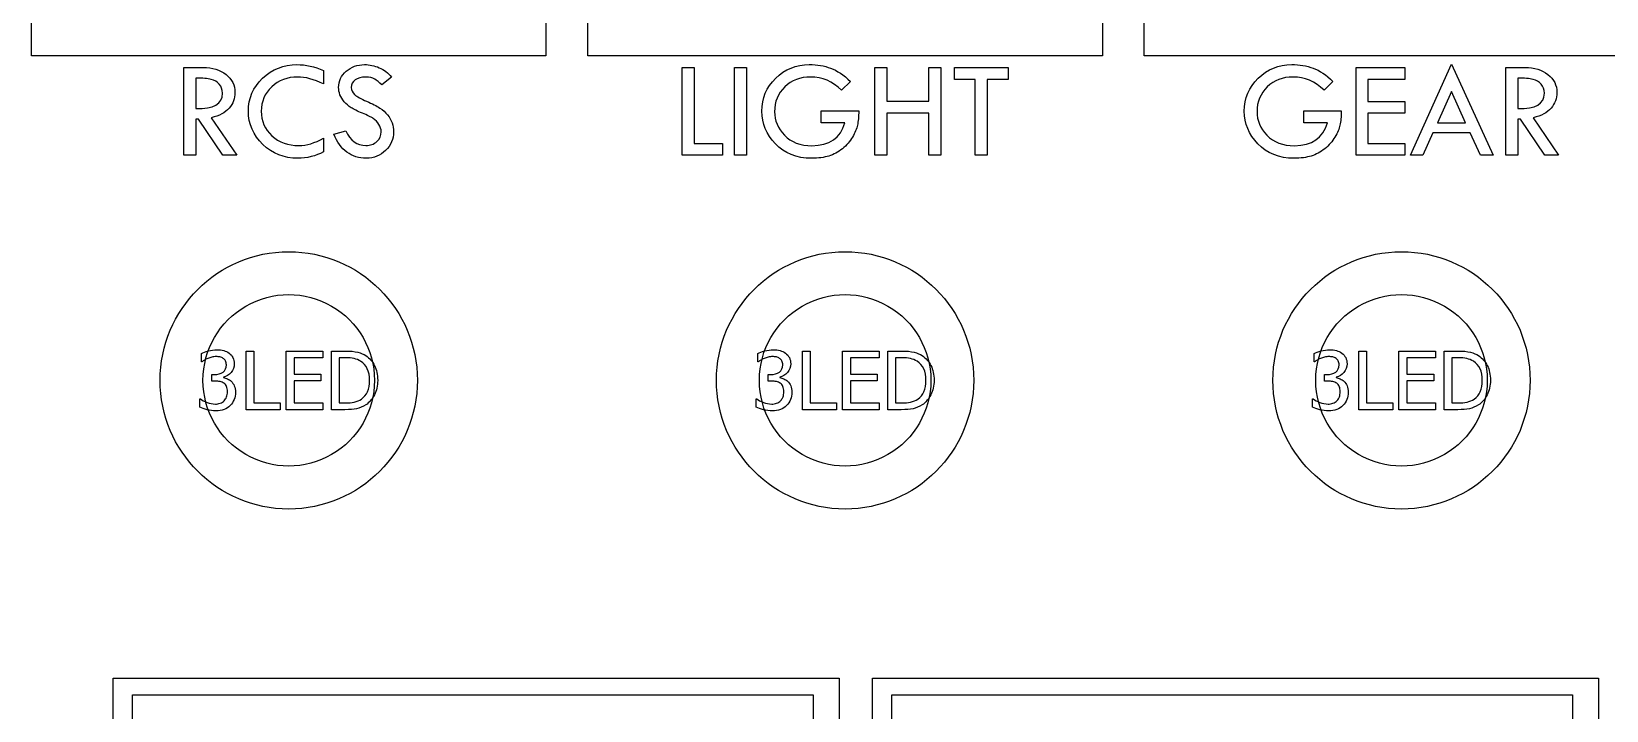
# Model space of a CAD drawing. Extents: x 0 to 339, y 0 to 211.
# Drawn here: x 126.7 to 181.8, y 46.8 to 70.5 of the extents above; entities that cross this region are included whole.
import ezdxf

# ---------------------------------------------------------------- set-up
doc = ezdxf.new("R2010")
doc.units = 0
doc.layers.add('Layer_1', color=7, linetype='CONTINUOUS')

msp = doc.modelspace()

# ---------------------------------------------------------------- linework, layer by layer
at = {"layer": 'Layer_1', "color": 6}
for p, q in [((126.738199, 69.645366), (126.738199, 101.645366)), ((144.738199, 101.645366), (144.738199, 69.645366)), ((146.203729, 69.645366), (146.203729, 101.645366)), ((164.203729, 101.645366), (164.203729, 69.645366)), ((165.669249, 69.645366), (165.669249, 101.645366)), ((144.738199, 69.645366), (126.738199, 69.645366)), ((164.203729, 69.645366), (146.203729, 69.645366)), ((183.669249, 69.645366), (165.669249, 69.645366)), ((132.683085, 58.951438), (132.683085, 59.242204)), ((133.197091, 59.13059), (133.197101, 59.130588)), ((134.24441, 57.27437), (134.24441, 59.326269)), ((134.24441, 59.326269), (134.517261, 59.326269)), ((134.517261, 59.326269), (134.517261, 57.516905)), ((135.650009, 57.27437), (135.650009, 59.326269)), ((135.650009, 59.326269), (136.932962, 59.326269)), ((136.932962, 59.083734), (135.92286, 59.083734)), ((135.92286, 59.083734), (135.92286, 58.521495)), ((136.932962, 59.326269), (136.932962, 59.083734)), ((137.231997, 57.274373), (137.231997, 59.326272)), ((137.231997, 59.326272), (137.699152, 59.326272)), ((137.712931, 59.091965), (137.504847, 59.091965)), ((137.504847, 59.091965), (137.504847, 57.508599)), ((152.148605, 58.951438), (152.148605, 59.242204)), ((152.662611, 59.13059), (152.662621, 59.130588)), ((153.70993, 57.27437), (153.70993, 59.326269)), ((153.70993, 59.326269), (153.982781, 59.326269)), ((153.982781, 59.326269), (153.982781, 57.516905)), ((155.115529, 57.27437), (155.115529, 59.326269)), ((155.115529, 59.326269), (156.398482, 59.326269)), ((156.398482, 59.083734), (155.38838, 59.083734)), ((155.38838, 59.083734), (155.38838, 58.521495)), ((156.398482, 59.326269), (156.398482, 59.083734)), ((156.697517, 57.274373), (156.697517, 59.326272)), ((156.697517, 59.326272), (157.164672, 59.326272)), ((157.178451, 59.091965), (156.970367, 59.091965)), ((156.970367, 59.091965), (156.970367, 57.508599)), ((171.614135, 58.951438), (171.614135, 59.242204)), ((172.128141, 59.13059), (172.128151, 59.130588)), ((173.17546, 57.27437), (173.17546, 59.326269)), ((173.17546, 59.326269), (173.448311, 59.326269)), ((173.448311, 59.326269), (173.448311, 57.516905)), ((174.581059, 57.27437), (174.581059, 59.326269)), ((174.581059, 59.326269), (175.864012, 59.326269)), ((175.864012, 59.083734), (174.85391, 59.083734)), ((174.85391, 59.083734), (174.85391, 58.521495)), ((175.864012, 59.326269), (175.864012, 59.083734)), ((176.163047, 57.274373), (176.163047, 59.326272)), ((176.163047, 59.326272), (176.630202, 59.326272)), ((176.643981, 59.091965), (176.435897, 59.091965)), ((176.435897, 59.091965), (176.435897, 57.508599)), ((132.699625, 58.951438), (132.683085, 58.951438)), ((133.04551, 58.27207), (133.04551, 58.500824)), ((133.04551, 58.500824), (133.13646, 58.500824)), ((133.454784, 58.413999), (133.454784, 58.394709)), ((135.92286, 58.521495), (136.86406, 58.521495)), ((136.86406, 58.521495), (136.86406, 58.27896)), ((152.165145, 58.951438), (152.148605, 58.951438)), ((152.51103, 58.27207), (152.51103, 58.500824)), ((152.51103, 58.500824), (152.60198, 58.500824)), ((152.920304, 58.413999), (152.920304, 58.394709)), ((155.38838, 58.521495), (156.32958, 58.521495)), ((156.32958, 58.521495), (156.32958, 58.27896)), ((171.630675, 58.951438), (171.614135, 58.951438)), ((171.97656, 58.27207), (171.97656, 58.500824)), ((171.97656, 58.500824), (172.06751, 58.500824)), ((172.385834, 58.413999), (172.385834, 58.394709)), ((174.85391, 58.521495), (175.79511, 58.521495)), ((175.79511, 58.521495), (175.79511, 58.27896)), ((133.162643, 58.27207), (133.04551, 58.27207)), ((136.86406, 58.27896), (135.92286, 58.27896)), ((135.92286, 58.27896), (135.92286, 57.516905)), ((138.565939, 58.30235), (138.565938, 58.302353)), ((138.849813, 58.298253), (138.849813, 58.298253)), ((152.628163, 58.27207), (152.51103, 58.27207)), ((156.32958, 58.27896), (155.38838, 58.27896)), ((155.38838, 58.27896), (155.38838, 57.516905)), ((158.031459, 58.30235), (158.031458, 58.302353)), ((158.315333, 58.298253), (158.315333, 58.298253)), ((172.093693, 58.27207), (171.97656, 58.27207)), ((175.79511, 58.27896), (174.85391, 58.27896)), ((174.85391, 58.27896), (174.85391, 57.516905)), ((177.496989, 58.30235), (177.496988, 58.302353)), ((177.780863, 58.298253), (177.780863, 58.298253)), ((132.626581, 57.358427), (132.626581, 57.649193)), ((132.626581, 57.649193), (132.645871, 57.649193)), ((134.517261, 57.516905), (135.433657, 57.516905)), ((135.433657, 57.516905), (135.433657, 57.27437)), ((135.92286, 57.516905), (136.932962, 57.516905)), ((136.932962, 57.516905), (136.932962, 57.27437)), ((137.504847, 57.508599), (137.712931, 57.508599)), ((152.092101, 57.358427), (152.092101, 57.649193)), ((152.092101, 57.649193), (152.111391, 57.649193)), ((153.982781, 57.516905), (154.899177, 57.516905)), ((154.899177, 57.516905), (154.899177, 57.27437)), ((155.38838, 57.516905), (156.398482, 57.516905)), ((156.398482, 57.516905), (156.398482, 57.27437)), ((156.970367, 57.508599), (157.178451, 57.508599)), ((171.557631, 57.358427), (171.557631, 57.649193)), ((171.557631, 57.649193), (171.576921, 57.649193)), ((173.448311, 57.516905), (174.364707, 57.516905)), ((174.364707, 57.516905), (174.364707, 57.27437)), ((174.85391, 57.516905), (175.864012, 57.516905)), ((175.864012, 57.516905), (175.864012, 57.27437)), ((176.435897, 57.508599), (176.643981, 57.508599)), ((135.433657, 57.27437), (134.24441, 57.27437)), ((136.932962, 57.27437), (135.650009, 57.27437)), ((137.704664, 57.274373), (137.231997, 57.274373)), ((154.899177, 57.27437), (153.70993, 57.27437)), ((156.398482, 57.27437), (155.115529, 57.27437)), ((157.170184, 57.274373), (156.697517, 57.274373)), ((174.364707, 57.27437), (173.17546, 57.27437)), ((175.864012, 57.27437), (174.581059, 57.27437)), ((176.635714, 57.274373), (176.163047, 57.274373)), ((129.59251, 16.128339), (129.59251, 47.878339)), ((129.59251, 47.878339), (154.992512, 47.878339)), ((154.992512, 47.878339), (154.992512, 16.128339)), ((156.16181, 16.128339), (156.16181, 47.878339)), ((156.16181, 47.878339), (181.561812, 47.878339)), ((181.561812, 47.878339), (181.561812, 16.128339))]:
    msp.add_line(p, q, dxfattribs=at)
at = {"layer": 'Layer_1', "color": 7}
for p, q in [((132.07016, 66.172261), (132.07021, 69.244601)), ((132.07021, 69.244601), (132.7358, 69.244601)), ((136.95845, 69.140901), (136.95845, 68.665821)), ((136.95845, 69.140901), (136.95845, 69.140901)), ((139.33143, 68.904561), (138.9914, 68.632061)), ((139.33138, 68.904521), (139.33143, 68.904561)), ((149.50279, 69.244601), (149.91758, 69.244601)), ((149.50279, 66.172261), (149.50279, 69.244601)), ((149.91758, 69.244601), (149.91758, 66.587051)), ((151.33799, 69.244601), (151.75278, 69.244601)), ((151.33799, 66.172261), (151.33799, 69.244601)), ((151.75278, 69.244601), (151.75278, 66.172261)), ((156.24794, 69.244601), (156.66756, 69.244601)), ((156.24794, 66.172261), (156.24794, 69.244601)), ((156.66756, 69.244601), (156.66756, 68.062931)), ((158.1362, 68.062931), (158.1362, 69.244601)), ((158.1362, 69.244601), (158.55099, 69.244601)), ((158.55099, 69.244601), (158.55099, 66.172261)), ((159.02607, 69.244601), (160.90468, 69.244601)), ((159.02607, 68.824981), (159.02607, 69.244601)), ((160.90468, 69.244601), (160.90468, 68.824981)), ((173.08002, 69.244601), (174.78259, 69.244601)), ((173.08002, 66.172261), (173.08002, 69.244601)), ((174.78259, 69.244601), (174.78259, 68.824981)), ((174.98275, 66.172261), (176.42004, 69.362761)), ((176.42004, 69.362761), (177.87181, 66.172261)), ((178.32036, 69.244601), (178.98595, 69.244601)), ((178.32041, 66.172261), (178.32036, 69.244601)), ((132.48982, 68.873211), (132.48982, 67.802481)), ((132.48982, 68.873191), (132.48982, 68.873211)), ((155.39184, 68.755051), (155.08075, 68.448781)), ((155.39184, 68.755021), (155.39184, 68.755051)), ((159.75677, 68.824981), (159.02607, 68.824981)), ((159.75677, 66.172261), (159.75677, 68.824981)), ((160.90468, 68.824981), (160.17156, 68.824981)), ((160.17156, 68.824981), (160.17156, 66.172261)), ((172.27215, 68.755051), (171.96106, 68.448781)), ((172.27216, 68.755021), (172.27215, 68.755051)), ((174.78259, 68.824981), (173.49481, 68.824981)), ((173.49481, 68.824981), (173.49481, 68.058101)), ((176.42004, 68.400551), (175.92567, 67.308111)), ((176.91442, 67.308111), (176.42004, 68.400551)), ((178.73997, 68.873211), (178.73997, 67.802481)), ((178.73997, 68.873191), (178.73997, 68.873211)), ((156.66756, 68.062931), (158.1362, 68.062931)), ((173.49481, 68.058101), (174.78259, 68.058101)), ((174.78259, 68.058101), (174.78259, 67.643311)), ((132.58387, 67.435921), (132.48977, 67.435921)), ((132.48977, 67.435921), (132.48977, 66.172261)), ((133.43757, 66.172261), (132.58387, 67.435921)), ((133.02278, 67.486561), (133.91747, 66.172261)), ((154.36933, 67.308111), (154.36933, 67.727721)), ((154.36933, 67.727721), (155.67881, 67.727721)), ((155.19891, 67.308111), (154.36933, 67.308111)), ((158.1362, 67.648141), (156.66756, 67.648141)), ((156.66756, 67.648141), (156.66756, 66.172261)), ((158.1362, 66.172261), (158.1362, 67.648141)), ((171.24964, 67.308111), (171.24964, 67.727721)), ((171.24964, 67.727721), (172.55913, 67.727721)), ((172.07922, 67.308111), (171.24964, 67.308111)), ((174.78259, 67.643311), (173.49481, 67.643311)), ((173.49481, 67.643311), (173.49481, 66.587051)), ((175.92567, 67.308111), (176.91442, 67.308111)), ((178.83402, 67.435921), (178.74002, 67.435921)), ((178.74002, 67.435921), (178.74002, 66.172261)), ((179.68772, 66.172261), (178.83402, 67.435921)), ((179.27293, 67.486561), (180.16762, 66.172261)), ((136.95845, 66.770331), (136.95845, 66.290431)), ((137.31773, 66.912571), (137.73734, 67.030741)), ((175.76892, 66.958431), (175.41924, 66.172261)), ((177.07358, 66.958431), (175.76892, 66.958431)), ((177.4329, 66.172261), (177.07358, 66.958431)), ((132.48977, 66.172261), (132.07016, 66.172261)), ((133.91747, 66.172261), (133.43757, 66.172261)), ((150.91838, 66.172261), (149.50279, 66.172261)), ((149.91758, 66.587051), (150.91838, 66.587051)), ((150.91838, 66.587051), (150.91838, 66.172261)), ((151.75278, 66.172261), (151.33799, 66.172261)), ((156.66756, 66.172261), (156.24794, 66.172261)), ((158.55099, 66.172261), (158.1362, 66.172261)), ((160.17156, 66.172261), (159.75677, 66.172261)), ((174.78259, 66.172261), (173.08002, 66.172261)), ((173.49481, 66.587051), (174.78259, 66.587051)), ((174.78259, 66.587051), (174.78259, 66.172261)), ((175.41924, 66.172261), (174.98275, 66.172261)), ((177.87181, 66.172261), (177.4329, 66.172261)), ((178.74002, 66.172261), (178.32041, 66.172261)), ((180.16762, 66.172261), (179.68772, 66.172261))]:
    msp.add_line(p, q, dxfattribs=at)
at = {"layer": 'Layer_1', "color": 1}
for p, q in [((138.738201, 58.300325), (138.738201, 58.300325)), ((158.203721, 58.300325), (158.203721, 58.300325)), ((177.669251, 58.300325), (177.669251, 58.300325))]:
    msp.add_line(p, q, dxfattribs=at)
at = {"layer": 'Layer_1', "color": 3}
for p, q in [((140.238202, 58.300325), (140.238202, 58.300325)), ((159.703722, 58.300325), (159.703722, 58.300325)), ((179.169252, 58.300325), (179.169252, 58.300325)), ((130.271916, 16.940312), (130.271916, 47.302584)), ((130.271916, 47.302584), (154.080212, 47.302584)), ((154.080212, 47.302584), (154.080212, 16.940312)), ((156.841216, 16.940312), (156.841216, 47.302584)), ((156.841216, 47.302584), (180.649512, 47.302584)), ((180.649512, 47.302584), (180.649512, 16.940312))]:
    msp.add_line(p, q, dxfattribs=at)
at = {"layer": 'Layer_1', "color": 7}
for points in [[(132.7358, 69.244601), (133.066987, 69.244601), (133.336277, 69.161801), (133.54367, 68.996201)], [(133.54367, 68.996201), (133.752677, 68.832214), (133.85718, 68.621604), (133.85718, 68.364371)], [(134.82422, 68.865981), (135.157013, 69.184308), (135.557333, 69.343471), (136.02518, 69.343471)], [(136.04447, 68.909391), (135.687557, 68.909391), (135.386913, 68.793634), (135.14254, 68.562121)], [(136.02518, 69.343471), (136.32582, 69.343471), (136.63691, 69.275948), (136.95845, 69.140901)], [(136.95845, 68.665821), (136.627263, 68.828201), (136.322603, 68.909391), (136.04447, 68.909391)], [(137.48412, 68.547611), (137.48412, 68.767871), (137.572547, 68.955171), (137.7494, 69.109511)], [(137.7494, 69.109511), (137.926247, 69.265458), (138.140873, 69.343431), (138.39328, 69.343431)], [(138.42951, 68.909351), (138.278383, 68.909351), (138.155393, 68.874784), (138.06054, 68.805651)], [(138.39328, 69.343431), (138.560487, 69.343431), (138.730103, 69.307258), (138.90213, 69.234911)], [(138.74542, 68.839451), (138.673073, 68.886051), (138.56777, 68.909351), (138.42951, 68.909351)], [(138.90213, 69.234911), (139.07415, 69.162564), (139.217233, 69.052434), (139.33138, 68.904521)], [(152.77529, 68.865951), (153.098437, 69.184278), (153.489913, 69.343441), (153.94972, 69.343441)], [(153.99313, 68.909391), (153.633003, 68.909391), (153.333167, 68.793634), (153.09362, 68.562121)], [(153.94972, 69.343441), (154.223033, 69.343441), (154.47223, 69.301641), (154.69731, 69.218041)], [(155.08075, 68.448781), (154.767243, 68.755854), (154.404703, 68.909391), (153.99313, 68.909391)], [(154.69731, 69.218041), (154.923997, 69.136048), (155.155507, 68.981708), (155.39184, 68.755021)], [(169.65561, 68.865951), (169.978757, 69.184278), (170.370233, 69.343441), (170.83004, 69.343441)], [(170.87344, 68.909391), (170.513313, 68.909391), (170.213477, 68.793634), (169.97393, 68.562121)], [(170.83004, 69.343441), (171.103353, 69.343441), (171.35255, 69.301641), (171.57763, 69.218041)], [(171.96106, 68.448781), (171.647553, 68.755854), (171.285013, 68.909391), (170.87344, 68.909391)], [(171.57763, 69.218041), (171.804317, 69.136048), (172.035827, 68.981708), (172.27216, 68.755021)], [(178.98595, 69.244601), (179.317137, 69.244601), (179.58643, 69.161801), (179.79383, 68.996201)], [(179.79383, 68.996201), (180.00283, 68.832214), (180.10733, 68.621604), (180.10733, 68.364371)], [(133.02036, 68.827391), (132.899787, 68.857924), (132.72294, 68.873191), (132.48982, 68.873191)], [(132.48982, 67.802481), (133.108787, 67.789614), (133.41827, 67.968874), (133.41827, 68.340261)], [(133.30975, 68.658581), (133.237403, 68.742188), (133.14094, 68.798458), (133.02036, 68.827391)], [(133.41827, 68.340261), (133.41827, 68.470481), (133.382097, 68.576588), (133.30975, 68.658581)], [(133.85718, 68.364371), (133.85718, 68.158584), (133.789657, 67.976914), (133.65461, 67.819361)], [(134.32743, 67.718071), (134.32743, 68.165018), (134.493027, 68.547654), (134.82422, 68.865981)], [(135.14254, 68.562121), (134.898167, 68.332221), (134.77598, 68.049264), (134.77598, 67.713251)], [(137.52992, 68.289571), (137.499387, 68.369958), (137.48412, 68.455971), (137.48412, 68.547611)], [(138.06054, 68.805651), (137.967293, 68.738124), (137.92067, 68.650504), (137.92067, 68.542791)], [(137.92067, 68.542791), (137.92067, 68.449544), (137.961667, 68.366748), (138.04366, 68.294401)], [(138.9914, 68.632061), (138.901373, 68.725308), (138.81938, 68.794438), (138.74542, 68.839451)], [(152.29056, 67.713221), (152.29056, 68.164988), (152.452137, 68.549231), (152.77529, 68.865951)], [(153.09362, 68.562121), (152.854067, 68.330614), (152.73429, 68.041228), (152.73429, 67.693961)], [(169.17088, 67.713221), (169.17088, 68.164988), (169.332457, 68.549231), (169.65561, 68.865951)], [(169.97393, 68.562121), (169.734377, 68.330614), (169.6146, 68.041228), (169.6146, 67.693961)], [(179.27052, 68.827391), (179.14994, 68.857924), (178.97309, 68.873191), (178.73997, 68.873191)], [(178.73997, 67.802481), (179.358943, 67.789614), (179.66843, 67.968874), (179.66843, 68.340261)], [(179.5599, 68.658581), (179.487553, 68.742188), (179.391093, 68.798458), (179.27052, 68.827391)], [(179.66843, 68.340261), (179.66843, 68.470481), (179.632253, 68.576588), (179.5599, 68.658581)], [(180.10733, 68.364371), (180.10733, 68.158584), (180.039807, 67.976914), (179.90476, 67.819361)], [(133.65461, 67.819361), (133.519557, 67.661808), (133.308947, 67.550874), (133.02278, 67.486561)], [(137.67944, 68.046011), (137.61192, 68.128004), (137.56208, 68.209191), (137.52992, 68.289571)], [(137.91819, 67.836201), (137.82655, 67.895668), (137.746967, 67.965604), (137.67944, 68.046011)], [(138.31609, 67.643271), (138.14407, 67.714011), (138.011437, 67.778321), (137.91819, 67.836201)], [(138.04366, 68.294401), (138.125653, 68.223661), (138.265523, 68.145688), (138.46327, 68.060481)], [(138.46327, 68.060481), (138.661017, 67.976874), (138.814553, 67.898094), (138.92388, 67.824141)], [(138.92388, 67.824141), (139.034813, 67.751794), (139.12565, 67.671411), (139.19639, 67.582991)], [(179.90476, 67.819361), (179.769713, 67.661808), (179.559103, 67.550874), (179.27293, 67.486561)], [(134.83386, 66.550881), (134.49624, 66.874028), (134.32743, 67.263091), (134.32743, 67.718071)], [(134.77598, 67.713251), (134.77598, 67.370811), (134.90058, 67.084638), (135.14978, 66.854731)], [(138.69471, 67.457581), (138.61593, 67.512248), (138.489723, 67.574144), (138.31609, 67.643271)], [(138.89246, 67.247781), (138.839393, 67.332988), (138.773477, 67.402921), (138.69471, 67.457581)], [(138.97206, 66.996971), (138.97206, 67.080578), (138.945527, 67.164181), (138.89246, 67.247781)], [(139.19639, 67.582991), (139.26713, 67.494564), (139.31938, 67.401314), (139.35314, 67.303241)], [(139.35314, 67.303241), (139.388473, 67.205174), (139.40614, 67.101478), (139.40614, 66.992151)], [(152.76323, 66.567731), (152.448117, 66.902131), (152.29056, 67.283961), (152.29056, 67.713221)], [(152.73429, 67.693961), (152.73429, 67.390101), (152.850047, 67.115984), (153.08156, 66.871611)], [(154.04377, 66.507471), (154.65631, 66.507471), (155.041357, 66.774351), (155.19891, 67.308111)], [(155.67881, 67.727721), (155.67881, 67.517108), (155.664343, 67.349101), (155.63541, 67.223701)], [(169.64355, 66.567731), (169.328437, 66.902131), (169.17088, 67.283961), (169.17088, 67.713221)], [(169.6146, 67.693961), (169.6146, 67.390101), (169.730357, 67.115984), (169.96187, 66.871611)], [(170.92408, 66.507471), (171.53662, 66.507471), (171.921667, 66.774351), (172.07922, 67.308111)], [(172.55913, 67.727721), (172.55913, 67.517108), (172.544663, 67.349101), (172.51573, 67.223701)], [(135.14978, 66.854731), (135.40058, 66.626438), (135.714083, 66.512291), (136.09029, 66.512291)], [(136.09029, 66.512291), (136.363603, 66.512291), (136.65299, 66.598304), (136.95845, 66.770331)], [(137.7711, 66.278331), (137.57496, 66.419811), (137.423837, 66.631224), (137.31773, 66.912571)], [(137.73734, 67.030741), (137.890073, 66.685081), (138.123993, 66.512251), (138.4391, 66.512251)], [(138.82013, 66.649711), (138.921417, 66.741351), (138.97206, 66.857104), (138.97206, 66.996971)], [(139.40614, 66.992151), (139.40614, 66.736524), (139.312893, 66.518681), (139.1264, 66.338621)], [(153.08156, 66.871611), (153.314673, 66.628851), (153.63541, 66.507471), (154.04377, 66.507471)], [(155.46177, 66.808911), (155.37335, 66.657791), (155.255183, 66.521941), (155.10727, 66.401361)], [(155.63541, 67.223701), (155.608077, 67.098301), (155.550197, 66.960038), (155.46177, 66.808911)], [(169.96187, 66.871611), (170.19499, 66.628851), (170.515727, 66.507471), (170.92408, 66.507471)], [(172.34209, 66.808911), (172.25367, 66.657791), (172.135503, 66.521941), (171.98759, 66.401361)], [(172.51573, 67.223701), (172.488397, 67.098301), (172.430517, 66.960038), (172.34209, 66.808911)], [(136.05412, 66.068561), (135.578233, 66.068561), (135.17148, 66.229334), (134.83386, 66.550881)], [(136.95845, 66.290431), (136.680317, 66.142518), (136.378873, 66.068561), (136.05412, 66.068561)], [(138.45357, 66.068521), (138.196337, 66.068521), (137.968847, 66.138458), (137.7711, 66.278331)], [(138.4391, 66.512251), (138.591833, 66.512251), (138.718843, 66.558071), (138.82013, 66.649711)], [(139.1264, 66.338621), (138.941513, 66.158554), (138.717237, 66.068521), (138.45357, 66.068521)], [(154.03413, 66.068531), (153.503583, 66.068531), (153.07995, 66.234931), (152.76323, 66.567731)], [(154.63461, 66.145731), (154.467403, 66.094264), (154.267243, 66.068531), (154.03413, 66.068531)], [(155.10727, 66.401361), (154.96097, 66.282388), (154.803417, 66.197178), (154.63461, 66.145731)], [(170.91445, 66.068531), (170.383903, 66.068531), (169.96027, 66.234931), (169.64355, 66.567731)], [(171.51493, 66.145731), (171.347723, 66.094264), (171.147563, 66.068531), (170.91445, 66.068531)], [(171.98759, 66.401361), (171.84129, 66.282388), (171.683737, 66.197178), (171.51493, 66.145731)]]:
    msp.add_open_spline(points, degree=3, dxfattribs=at)
at = {"layer": 'Layer_1', "color": 3}
for points in [[(131.238201, 58.300325), (131.238201, 60.785607), (133.252919, 62.800325), (135.738201, 62.800325)], [(135.738201, 62.800325), (138.223483, 62.800325), (140.238201, 60.785607), (140.238202, 58.300325)], [(150.703721, 58.300325), (150.703721, 60.785607), (152.718439, 62.800325), (155.203721, 62.800325)], [(155.203721, 62.800325), (157.689003, 62.800325), (159.703721, 60.785607), (159.703722, 58.300325)], [(170.169251, 58.300325), (170.169251, 60.785607), (172.183969, 62.800325), (174.669251, 62.800325)], [(174.669251, 62.800325), (177.154533, 62.800325), (179.169251, 60.785607), (179.169252, 58.300325)], [(135.738201, 53.800325), (133.252919, 53.800325), (131.238201, 55.815043), (131.238201, 58.300325)], [(140.238202, 58.300325), (140.238201, 55.815043), (138.223483, 53.800325), (135.738201, 53.800325)], [(155.203721, 53.800325), (152.718439, 53.800325), (150.703721, 55.815043), (150.703721, 58.300325)], [(159.703722, 58.300325), (159.703721, 55.815043), (157.689003, 53.800325), (155.203721, 53.800325)], [(174.669251, 53.800325), (172.183969, 53.800325), (170.169251, 55.815043), (170.169251, 58.300325)], [(179.169252, 58.300325), (179.169251, 55.815043), (177.154533, 53.800325), (174.669251, 53.800325)]]:
    msp.add_open_spline(points, degree=3, dxfattribs=at)
at = {"layer": 'Layer_1', "color": 1}
for points in [[(134.238201, 60.898401), (135.166404, 61.4343), (136.309998, 61.4343), (137.238201, 60.898401)], [(153.703721, 60.898401), (154.631924, 61.4343), (155.775518, 61.4343), (156.703721, 60.898401)], [(173.169251, 60.898401), (174.097454, 61.4343), (175.241048, 61.4343), (176.169251, 60.898401)], [(132.738201, 58.300325), (132.738201, 59.372122), (133.309998, 60.362503), (134.238201, 60.898401)], [(137.238201, 60.898401), (138.166404, 60.362503), (138.738201, 59.372122), (138.738201, 58.300325)], [(152.203721, 58.300325), (152.203721, 59.372122), (152.775518, 60.362503), (153.703721, 60.898401)], [(156.703721, 60.898401), (157.631924, 60.362503), (158.203721, 59.372122), (158.203721, 58.300325)], [(171.669251, 58.300325), (171.669251, 59.372122), (172.241048, 60.362503), (173.169251, 60.898401)], [(176.169251, 60.898401), (177.097454, 60.362503), (177.669251, 59.372122), (177.669251, 58.300325)], [(134.238201, 55.702249), (133.309998, 56.238147), (132.738201, 57.228528), (132.738201, 58.300325)], [(138.738201, 58.300325), (138.738201, 57.228528), (138.166404, 56.238147), (137.238201, 55.702249)], [(153.703721, 55.702249), (152.775518, 56.238147), (152.203721, 57.228528), (152.203721, 58.300325)], [(158.203721, 58.300325), (158.203721, 57.228528), (157.631924, 56.238147), (156.703721, 55.702249)], [(173.169251, 55.702249), (172.241048, 56.238147), (171.669251, 57.228528), (171.669251, 58.300325)], [(177.669251, 58.300325), (177.669251, 57.228528), (177.097454, 56.238147), (176.169251, 55.702249)], [(137.238201, 55.702249), (136.309998, 55.16635), (135.166404, 55.16635), (134.238201, 55.702249)], [(156.703721, 55.702249), (155.775518, 55.16635), (154.631924, 55.16635), (153.703721, 55.702249)], [(176.169251, 55.702249), (175.241048, 55.16635), (174.097454, 55.16635), (173.169251, 55.702249)]]:
    msp.add_open_spline(points, degree=3, dxfattribs=at)
at = {"layer": 'Layer_1', "color": 6}
for points in [[(132.683085, 59.242204), (132.742798, 59.274357), (132.823643, 59.303297), (132.92562, 59.329024)], [(132.786445, 59.007938), (132.754292, 58.987725), (132.725352, 58.968891), (132.699625, 58.951438)], [(132.902201, 59.065818), (132.858101, 59.047445), (132.819516, 59.028151), (132.786445, 59.007938)], [(133.048273, 59.112668), (132.998666, 59.100728), (132.949976, 59.085111), (132.902201, 59.065818)], [(132.92562, 59.329024), (133.028514, 59.355664), (133.126355, 59.368984), (133.219142, 59.368984)], [(133.197101, 59.130588), (133.147494, 59.130588), (133.097885, 59.124615), (133.048273, 59.112668)], [(133.332138, 59.11681), (133.289878, 59.125997), (133.244862, 59.13059), (133.197091, 59.13059)], [(133.219142, 59.368984), (133.31193, 59.368984), (133.392775, 59.359337), (133.461677, 59.340044)], [(133.447894, 59.0672), (133.412981, 59.091087), (133.374395, 59.107623), (133.332138, 59.11681)], [(133.525064, 58.97763), (133.504851, 59.015297), (133.479127, 59.045153), (133.447894, 59.0672)], [(133.461677, 59.340044), (133.531498, 59.321671), (133.594428, 59.292731), (133.650468, 59.253224)], [(133.555384, 58.845339), (133.555384, 58.896786), (133.545277, 58.940883), (133.525064, 58.97763)], [(133.650468, 59.253224), (133.711101, 59.209124), (133.756577, 59.15584), (133.786894, 59.093372)], [(133.786894, 59.093372), (133.818127, 59.030899), (133.833744, 58.957863), (133.833744, 58.874264)], [(137.699152, 59.326272), (137.892077, 59.326272), (138.043202, 59.311572), (138.152526, 59.282172)], [(138.021612, 59.063025), (137.938929, 59.082318), (137.836036, 59.091965), (137.712931, 59.091965)], [(138.2545, 58.967945), (138.181923, 59.012045), (138.104294, 59.043738), (138.021612, 59.063025)], [(138.152526, 59.282172), (138.262769, 59.253692), (138.356476, 59.214188), (138.433646, 59.163661)], [(138.487388, 58.706118), (138.435021, 58.818199), (138.357392, 58.905474), (138.2545, 58.967945)], [(138.433646, 59.163661), (138.565937, 59.076385), (138.668371, 58.96017), (138.740948, 58.815017)], [(152.148605, 59.242204), (152.208318, 59.274357), (152.289163, 59.303297), (152.39114, 59.329024)], [(152.251965, 59.007938), (152.219812, 58.987725), (152.190872, 58.968891), (152.165145, 58.951438)], [(152.367721, 59.065818), (152.323621, 59.047445), (152.285036, 59.028151), (152.251965, 59.007938)], [(152.513793, 59.112668), (152.464186, 59.100728), (152.415496, 59.085111), (152.367721, 59.065818)], [(152.39114, 59.329024), (152.494034, 59.355664), (152.591875, 59.368984), (152.684662, 59.368984)], [(152.662621, 59.130588), (152.613014, 59.130588), (152.563405, 59.124615), (152.513793, 59.112668)], [(152.797658, 59.11681), (152.755398, 59.125997), (152.710382, 59.13059), (152.662611, 59.13059)], [(152.684662, 59.368984), (152.77745, 59.368984), (152.858295, 59.359337), (152.927197, 59.340044)], [(152.913414, 59.0672), (152.878501, 59.091087), (152.839915, 59.107623), (152.797658, 59.11681)], [(152.990584, 58.97763), (152.970371, 59.015297), (152.944647, 59.045153), (152.913414, 59.0672)], [(152.927197, 59.340044), (152.997018, 59.321671), (153.059948, 59.292731), (153.115988, 59.253224)], [(153.020904, 58.845339), (153.020904, 58.896786), (153.010797, 58.940883), (152.990584, 58.97763)], [(153.115988, 59.253224), (153.176621, 59.209124), (153.222097, 59.15584), (153.252414, 59.093372)], [(153.252414, 59.093372), (153.283647, 59.030899), (153.299264, 58.957863), (153.299264, 58.874264)], [(157.164672, 59.326272), (157.357597, 59.326272), (157.508722, 59.311572), (157.618046, 59.282172)], [(157.487132, 59.063025), (157.404449, 59.082318), (157.301556, 59.091965), (157.178451, 59.091965)], [(157.72002, 58.967945), (157.647443, 59.012045), (157.569814, 59.043738), (157.487132, 59.063025)], [(157.618046, 59.282172), (157.728289, 59.253692), (157.821996, 59.214188), (157.899166, 59.163661)], [(157.952908, 58.706118), (157.900541, 58.818199), (157.822912, 58.905474), (157.72002, 58.967945)], [(157.899166, 59.163661), (158.031457, 59.076385), (158.133891, 58.96017), (158.206468, 58.815017)], [(171.614135, 59.242204), (171.673848, 59.274357), (171.754693, 59.303297), (171.85667, 59.329024)], [(171.717495, 59.007938), (171.685342, 58.987725), (171.656402, 58.968891), (171.630675, 58.951438)], [(171.833251, 59.065818), (171.789151, 59.047445), (171.750566, 59.028151), (171.717495, 59.007938)], [(171.979323, 59.112668), (171.929716, 59.100728), (171.881026, 59.085111), (171.833251, 59.065818)], [(171.85667, 59.329024), (171.959564, 59.355664), (172.057405, 59.368984), (172.150192, 59.368984)], [(172.128151, 59.130588), (172.078544, 59.130588), (172.028935, 59.124615), (171.979323, 59.112668)], [(172.263188, 59.11681), (172.220928, 59.125997), (172.175912, 59.13059), (172.128141, 59.13059)], [(172.150192, 59.368984), (172.24298, 59.368984), (172.323825, 59.359337), (172.392727, 59.340044)], [(172.378944, 59.0672), (172.344031, 59.091087), (172.305445, 59.107623), (172.263188, 59.11681)], [(172.456114, 58.97763), (172.435901, 59.015297), (172.410177, 59.045153), (172.378944, 59.0672)], [(172.392727, 59.340044), (172.462548, 59.321671), (172.525478, 59.292731), (172.581518, 59.253224)], [(172.486434, 58.845339), (172.486434, 58.896786), (172.476327, 58.940883), (172.456114, 58.97763)], [(172.581518, 59.253224), (172.642151, 59.209124), (172.687627, 59.15584), (172.717944, 59.093372)], [(172.717944, 59.093372), (172.749177, 59.030899), (172.764794, 58.957863), (172.764794, 58.874264)], [(176.630202, 59.326272), (176.823127, 59.326272), (176.974252, 59.311572), (177.083576, 59.282172)], [(176.952662, 59.063025), (176.869979, 59.082318), (176.767086, 59.091965), (176.643981, 59.091965)], [(177.18555, 58.967945), (177.112973, 59.012045), (177.035344, 59.043738), (176.952662, 59.063025)], [(177.083576, 59.282172), (177.193819, 59.253692), (177.287526, 59.214188), (177.364696, 59.163661)], [(177.418438, 58.706118), (177.366071, 58.818199), (177.288442, 58.905474), (177.18555, 58.967945)], [(177.364696, 59.163661), (177.496987, 59.076385), (177.599421, 58.96017), (177.671998, 58.815017)], [(133.13646, 58.500824), (133.260483, 58.500824), (133.36108, 58.530224), (133.43825, 58.589024)], [(133.43825, 58.589024), (133.516339, 58.647817), (133.555384, 58.733256), (133.555384, 58.845339)], [(133.722123, 58.576607), (133.647709, 58.491169), (133.558596, 58.436966), (133.454784, 58.413999)], [(133.833744, 58.874264), (133.833744, 58.761265), (133.796537, 58.662046), (133.722123, 58.576607)], [(138.565938, 58.302353), (138.565938, 58.460368), (138.539755, 58.594956), (138.487388, 58.706118)], [(138.740948, 58.815017), (138.813525, 58.670782), (138.849813, 58.498528), (138.849813, 58.298253)], [(152.60198, 58.500824), (152.726003, 58.500824), (152.8266, 58.530224), (152.90377, 58.589024)], [(152.90377, 58.589024), (152.981859, 58.647817), (153.020904, 58.733256), (153.020904, 58.845339)], [(153.187643, 58.576607), (153.113229, 58.491169), (153.024116, 58.436966), (152.920304, 58.413999)], [(153.299264, 58.874264), (153.299264, 58.761265), (153.262057, 58.662046), (153.187643, 58.576607)], [(158.031458, 58.302353), (158.031458, 58.460368), (158.005275, 58.594956), (157.952908, 58.706118)], [(158.206468, 58.815017), (158.279045, 58.670782), (158.315333, 58.498528), (158.315333, 58.298253)], [(172.06751, 58.500824), (172.191533, 58.500824), (172.29213, 58.530224), (172.3693, 58.589024)], [(172.3693, 58.589024), (172.447389, 58.647817), (172.486434, 58.733256), (172.486434, 58.845339)], [(172.653173, 58.576607), (172.578759, 58.491169), (172.489646, 58.436966), (172.385834, 58.413999)], [(172.764794, 58.874264), (172.764794, 58.761265), (172.727587, 58.662046), (172.653173, 58.576607)], [(177.496988, 58.302353), (177.496988, 58.460368), (177.470805, 58.594956), (177.418438, 58.706118)], [(177.671998, 58.815017), (177.744575, 58.670782), (177.780863, 58.498528), (177.780863, 58.298253)], [(133.33352, 58.25553), (133.281153, 58.266557), (133.224194, 58.27207), (133.162643, 58.27207)], [(133.471323, 58.19903), (133.432736, 58.22659), (133.386802, 58.245423), (133.33352, 58.25553)], [(133.454784, 58.394709), (133.497964, 58.386442), (133.543899, 58.372202), (133.592588, 58.351989)], [(133.560893, 58.086031), (133.53976, 58.133804), (133.509903, 58.171471), (133.471323, 58.19903)], [(133.593963, 57.902752), (133.593963, 57.977166), (133.58294, 58.038259), (133.560893, 58.086031)], [(133.565023, 57.718095), (133.584316, 57.766788), (133.593963, 57.828341), (133.593963, 57.902752)], [(133.592588, 58.351989), (133.642195, 58.331776), (133.688129, 58.301919), (133.730392, 58.262419)], [(133.730392, 58.262419), (133.772652, 58.222912), (133.807103, 58.171925), (133.833744, 58.109456)], [(133.873704, 57.883458), (133.873704, 57.79067), (133.857627, 57.705232), (133.825474, 57.627143)], [(133.833744, 58.109456), (133.860384, 58.047903), (133.873704, 57.97257), (133.873704, 57.883458)], [(138.280683, 57.645026), (138.375308, 57.709333), (138.446507, 57.794771), (138.494279, 57.901341)], [(138.494279, 57.901341), (138.542052, 58.008828), (138.565939, 58.142497), (138.565939, 58.30235)], [(138.849813, 58.298253), (138.849813, 58.11084), (138.811687, 57.9418), (138.735436, 57.791135)], [(152.79904, 58.25553), (152.746673, 58.266557), (152.689714, 58.27207), (152.628163, 58.27207)], [(152.936843, 58.19903), (152.898256, 58.22659), (152.852322, 58.245423), (152.79904, 58.25553)], [(152.920304, 58.394709), (152.963484, 58.386442), (153.009419, 58.372202), (153.058108, 58.351989)], [(153.026413, 58.086031), (153.00528, 58.133804), (152.975423, 58.171471), (152.936843, 58.19903)], [(153.059483, 57.902752), (153.059483, 57.977166), (153.04846, 58.038259), (153.026413, 58.086031)], [(153.030543, 57.718095), (153.049836, 57.766788), (153.059483, 57.828341), (153.059483, 57.902752)], [(153.058108, 58.351989), (153.107715, 58.331776), (153.153649, 58.301919), (153.195912, 58.262419)], [(153.195912, 58.262419), (153.238172, 58.222912), (153.272623, 58.171925), (153.299264, 58.109456)], [(153.339224, 57.883458), (153.339224, 57.79067), (153.323147, 57.705232), (153.290994, 57.627143)], [(153.299264, 58.109456), (153.325904, 58.047903), (153.339224, 57.97257), (153.339224, 57.883458)], [(157.746203, 57.645026), (157.840828, 57.709333), (157.912027, 57.794771), (157.959799, 57.901341)], [(157.959799, 57.901341), (158.007572, 58.008828), (158.031459, 58.142497), (158.031459, 58.30235)], [(158.315333, 58.298253), (158.315333, 58.11084), (158.277207, 57.9418), (158.200956, 57.791135)], [(172.26457, 58.25553), (172.212203, 58.266557), (172.155244, 58.27207), (172.093693, 58.27207)], [(172.402373, 58.19903), (172.363786, 58.22659), (172.317852, 58.245423), (172.26457, 58.25553)], [(172.385834, 58.394709), (172.429014, 58.386442), (172.474949, 58.372202), (172.523638, 58.351989)], [(172.491943, 58.086031), (172.47081, 58.133804), (172.440953, 58.171471), (172.402373, 58.19903)], [(172.525013, 57.902752), (172.525013, 57.977166), (172.51399, 58.038259), (172.491943, 58.086031)], [(172.496073, 57.718095), (172.515366, 57.766788), (172.525013, 57.828341), (172.525013, 57.902752)], [(172.523638, 58.351989), (172.573245, 58.331776), (172.619179, 58.301919), (172.661442, 58.262419)], [(172.661442, 58.262419), (172.703702, 58.222912), (172.738153, 58.171925), (172.764794, 58.109456)], [(172.804754, 57.883458), (172.804754, 57.79067), (172.788677, 57.705232), (172.756524, 57.627143)], [(172.764794, 58.109456), (172.791434, 58.047903), (172.804754, 57.97257), (172.804754, 57.883458)], [(177.211733, 57.645026), (177.306358, 57.709333), (177.377557, 57.794771), (177.425329, 57.901341)], [(177.425329, 57.901341), (177.473102, 58.008828), (177.496989, 58.142497), (177.496989, 58.30235)], [(177.780863, 58.298253), (177.780863, 58.11084), (177.742737, 57.9418), (177.666486, 57.791135)], [(132.881518, 57.268857), (132.780462, 57.293664), (132.695483, 57.32352), (132.626581, 57.358427)], [(132.645871, 57.649193), (132.703751, 57.606933), (132.781381, 57.56651), (132.87876, 57.527925)], [(132.87876, 57.527925), (132.976141, 57.489338), (133.073523, 57.470045), (133.170904, 57.470045)], [(133.170904, 57.470045), (133.226944, 57.470045), (133.282984, 57.478772), (133.339025, 57.496225)], [(133.339025, 57.496225), (133.395985, 57.514598), (133.443298, 57.543998), (133.480963, 57.584425)], [(133.691804, 57.421815), (133.632091, 57.359342), (133.559973, 57.312029), (133.475452, 57.279877)], [(133.480963, 57.584425), (133.51771, 57.624845), (133.54573, 57.669402), (133.565023, 57.718095)], [(133.825474, 57.627143), (133.794241, 57.549973), (133.749684, 57.48153), (133.691804, 57.421815)], [(137.712931, 57.508599), (137.834198, 57.508599), (137.940307, 57.518246), (138.031258, 57.537539)], [(138.031258, 57.537539), (138.122209, 57.556832), (138.20535, 57.592661), (138.280683, 57.645026)], [(138.43089, 57.438357), (138.327078, 57.37313), (138.221428, 57.329492), (138.113941, 57.307443)], [(138.735436, 57.791135), (138.660103, 57.640469), (138.558588, 57.522876), (138.43089, 57.438357)], [(152.347038, 57.268857), (152.245982, 57.293664), (152.161003, 57.32352), (152.092101, 57.358427)], [(152.111391, 57.649193), (152.169271, 57.606933), (152.246901, 57.56651), (152.34428, 57.527925)], [(152.34428, 57.527925), (152.441661, 57.489338), (152.539043, 57.470045), (152.636424, 57.470045)], [(152.636424, 57.470045), (152.692464, 57.470045), (152.748504, 57.478772), (152.804545, 57.496225)], [(152.804545, 57.496225), (152.861505, 57.514598), (152.908818, 57.543998), (152.946483, 57.584425)], [(153.157324, 57.421815), (153.097611, 57.359342), (153.025493, 57.312029), (152.940972, 57.279877)], [(152.946483, 57.584425), (152.98323, 57.624845), (153.01125, 57.669402), (153.030543, 57.718095)], [(153.290994, 57.627143), (153.259761, 57.549973), (153.215204, 57.48153), (153.157324, 57.421815)], [(157.178451, 57.508599), (157.299718, 57.508599), (157.405827, 57.518246), (157.496778, 57.537539)], [(157.496778, 57.537539), (157.587729, 57.556832), (157.67087, 57.592661), (157.746203, 57.645026)], [(157.89641, 57.438357), (157.792598, 57.37313), (157.686948, 57.329492), (157.579461, 57.307443)], [(158.200956, 57.791135), (158.125623, 57.640469), (158.024108, 57.522876), (157.89641, 57.438357)], [(171.812568, 57.268857), (171.711512, 57.293664), (171.626533, 57.32352), (171.557631, 57.358427)], [(171.576921, 57.649193), (171.634801, 57.606933), (171.712431, 57.56651), (171.80981, 57.527925)], [(171.80981, 57.527925), (171.907191, 57.489338), (172.004573, 57.470045), (172.101954, 57.470045)], [(172.101954, 57.470045), (172.157994, 57.470045), (172.214034, 57.478772), (172.270075, 57.496225)], [(172.270075, 57.496225), (172.327035, 57.514598), (172.374348, 57.543998), (172.412013, 57.584425)], [(172.622854, 57.421815), (172.563141, 57.359342), (172.491023, 57.312029), (172.406502, 57.279877)], [(172.412013, 57.584425), (172.44876, 57.624845), (172.47678, 57.669402), (172.496073, 57.718095)], [(172.756524, 57.627143), (172.725291, 57.549973), (172.680734, 57.48153), (172.622854, 57.421815)], [(176.643981, 57.508599), (176.765248, 57.508599), (176.871357, 57.518246), (176.962308, 57.537539)], [(176.962308, 57.537539), (177.053259, 57.556832), (177.1364, 57.592661), (177.211733, 57.645026)], [(177.36194, 57.438357), (177.258128, 57.37313), (177.152478, 57.329492), (177.044991, 57.307443)], [(177.666486, 57.791135), (177.591153, 57.640469), (177.489638, 57.522876), (177.36194, 57.438357)], [(133.187442, 57.231647), (133.084549, 57.231647), (132.982574, 57.24405), (132.881518, 57.268857)], [(133.475452, 57.279877), (133.390933, 57.247724), (133.294929, 57.231647), (133.187442, 57.231647)], [(138.113941, 57.307443), (138.007373, 57.285396), (137.870947, 57.274373), (137.704664, 57.274373)], [(152.652962, 57.231647), (152.550069, 57.231647), (152.448094, 57.24405), (152.347038, 57.268857)], [(152.940972, 57.279877), (152.856453, 57.247724), (152.760449, 57.231647), (152.652962, 57.231647)], [(157.579461, 57.307443), (157.472893, 57.285396), (157.336467, 57.274373), (157.170184, 57.274373)], [(172.118492, 57.231647), (172.015599, 57.231647), (171.913624, 57.24405), (171.812568, 57.268857)], [(172.406502, 57.279877), (172.321983, 57.247724), (172.225979, 57.231647), (172.118492, 57.231647)], [(177.044991, 57.307443), (176.938423, 57.285396), (176.801997, 57.274373), (176.635714, 57.274373)]]:
    msp.add_open_spline(points, degree=3, dxfattribs=at)

doc.saveas('drawing.dxf')
